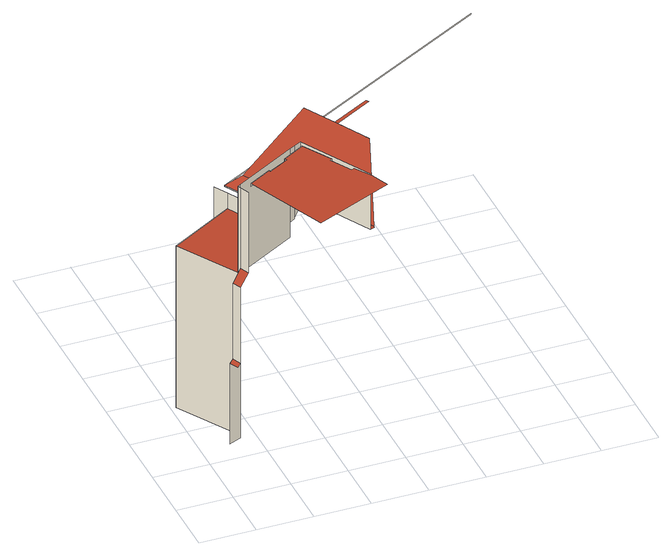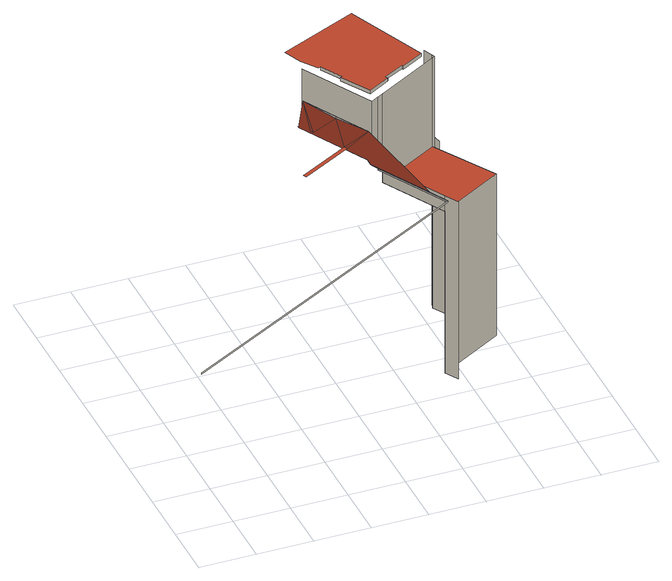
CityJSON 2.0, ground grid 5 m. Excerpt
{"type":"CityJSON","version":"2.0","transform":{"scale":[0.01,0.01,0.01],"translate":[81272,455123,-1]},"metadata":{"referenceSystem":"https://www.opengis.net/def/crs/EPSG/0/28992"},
"CityObjects":{
"building1":{"type":"Building","attributes":{"Volume":104797.07,"Dakoppervlakte":8542.52,"Muuroppervlakte":13883.88,"Vloeroppervlakte":5073.26,"hoogte_Z_max_in_m_NAP":34.28,"GEB_DOEL":"kantoorfunctie - kantoorfunctie,woonfunctie","yearOfConstruction":1620,"measuredHeight":34.75},"geometry":[{"type":"MultiSurface","lod":"2","boundaries":[[[0,1,2,3]],[[2,4,5,3]],[[6,7,8,9]],[[10,0,3,5,11,12]],[[4,13,11,5]],[[12,11,14,15,16]],[[13,17,14,11]],[[16,15,18,7,6]],[[19,20,21,22]],[[9,8,23,24]],[[25,26,20,19]],[[23,8,7,27]],[[28,29,26,25]],[[7,18,30,31,27]],[[24,23,32,33,34]],[[35,36,29,28]],[[37,38,39,40,41,42,43,44,35,28,25,19,22]],[[27,31,32,23]],[[44,45,36,35]],[[46,47,48,49]],[[50,49,48,31,30]],[[51,52,46,49,53]],[[43,54,45,44]],[[49,50,55,56,53]],[[57,51,53,56]],[[42,58,54,43]],[[41,59,58,42]],[[60,51,57]],[[61,62,63,60,57,56]],[[56,55,64,61]],[[63,65,66,67,52,51,60]],[[68,69,67]],[[67,66,68]],[[69,70,67]],[[68,66,65]],[[71,68,65]],[[72,71,65]],[[73,70,69,74]],[[75,76,47,46]]],"semantics":{"surfaces":[{"type":"RoofSurface"},{"type":"WallSurface"}],"values":[0,1,1,1,0,1,1,1,1,1,1,0,1,1,1,1,0,1,1,1,1,0,1,1,1,1,1,1,0,1,0,0,1,0,1,0,0,0,1]}}]}
},
"vertices":[
[254,705,847],[290,624,847],[320,636,874],[284,718,874],[320,636,1618],[284,718,1617],[379,794,53],[379,794,1640],[45,1346,1640],[45,1346,53],[254,705,53],[365,754,1721],[365,754,53],[400,671,1721],[365,754,2509],[354,779,2509],[354,779,53],[400,671,2509],[379,794,2509],[655,856,2540],[655,856,2509],[453,741,2509],[453,741,2540],[628,1684,1640],[628,1684,53],[664,843,2540],[664,843,2509],[943,1114,1640],[845,944,2540],[845,944,2509],[943,1114,2509],[943,1114,1791],[628,1684,1791],[560,1806,1791],[560,1806,53],[834,961,2540],[834,961,2509],[765,9,2540],[1469,318,2540],[1399,484,2540],[1300,624,2540],[1280,616,2540],[1169,804,2540],[1189,816,2540],[1033,1076,2540],[1033,1076,2509],[641,1778,1804],[641,1778,1791],[991,1141,1791],[991,1141,1804],[991,1141,2509],[1076,1189,1897],[780,1728,1897],[1060,1180,1879],[1189,816,2509],[1060,1180,2509],[1060,1180,1964],[1076,1189,1964],[1169,804,2509],[1280,616,2509],[1109,1208,1964],[1414,543,1964],[1452,559,1964],[1457,575,1964],[1414,543,2509],[1584,992,2527],[1418,1295,2527],[1257,1588,2527],[1418,1295,2509],[1415,1472,2340],[1400,1499,2340],[1572,1185,2340],[1586,1161,2340],[1860,1751,2340],[1875,1724,2340],[3394,3291,1804],[3394,3291,1791]
]}
